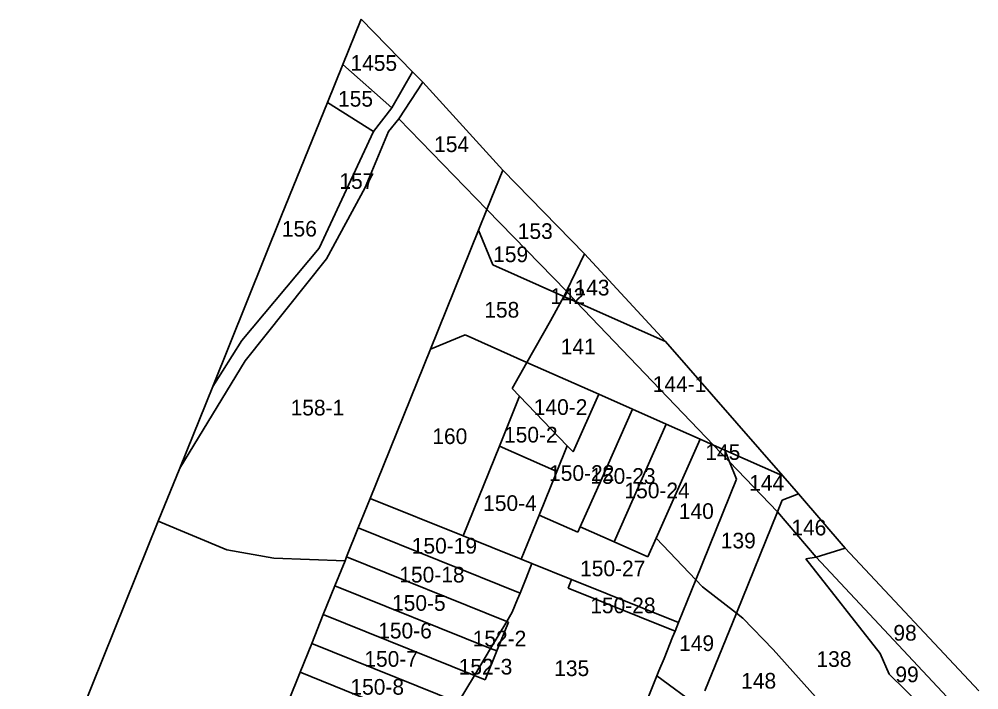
# Model space of a CAD drawing. Header units: metres. Extents: x 213182 to 213979, y 2703601 to 2704867.
# Drawn here: x 213621.6 to 213774.8, y 2704760.1 to 2704867.1 of the extents above; entities that cross this region are included whole.
import ezdxf
from ezdxf.enums import TextEntityAlignment as Align

# ---------------------------------------------------------------- set-up
doc = ezdxf.new("R2010")
doc.units = ezdxf.units.M

msp = doc.modelspace()

# ---------------------------------------------------------------- linework, layer by layer
at = {"layer": 'LIN'}
for p, q in [((213673.27, 2704859.89), (213676.18, 2704867.15)), ((213676.18, 2704867.15), (213684.42, 2704858.75)), ((213673.27, 2704859.89), (213670.83, 2704853.86)), ((213673.27, 2704859.89), (213681.1, 2704853.02)), ((213681.1, 2704853.02), (213684.42, 2704858.75)), ((213686.05, 2704857.07), (213684.42, 2704858.75)), ((213686.05, 2704857.07), (213682.21, 2704851.22)), ((213698.81, 2704843.05), (213686.05, 2704857.07)), ((213670.83, 2704853.86), (213663.5, 2704835.79)), ((213670.83, 2704853.86), (213678.15, 2704849.2)), ((213681.1, 2704853.02), (213678.15, 2704849.2)), ((213682.21, 2704851.22), (213680.58, 2704849.2)), ((213696.27, 2704836.78), (213682.21, 2704851.22)), ((213678.15, 2704849.2), (213669.5, 2704830.58)), ((213680.58, 2704849.2), (213676.84, 2704840.27)), ((213696.27, 2704836.78), (213698.81, 2704843.05)), ((213711.83, 2704829.67), (213698.81, 2704843.05)), ((213670.69, 2704828.91), (213676.84, 2704840.27)), ((213663.5, 2704835.79), (213652.51, 2704808.54)), ((213694.94, 2704833.49), (213696.27, 2704836.78)), ((213696.27, 2704836.78), (213708.97, 2704823.74)), ((213687.25, 2704814.49), (213694.94, 2704833.49)), ((213694.94, 2704833.49), (213697.19, 2704827.93)), ((213669.5, 2704830.58), (213657.15, 2704815.88)), ((213711.83, 2704829.67), (213708.97, 2704823.74)), ((213711.83, 2704829.67), (213724.75, 2704815.7)), ((213657.69, 2704812.61), (213670.69, 2704828.91)), ((213708.52, 2704822.9), (213697.19, 2704827.93)), ((213708.52, 2704822.9), (213708.97, 2704823.74)), ((213708.97, 2704823.74), (213710.52, 2704822.02)), ((213708.52, 2704822.9), (213706.4, 2704819)), ((213708.52, 2704822.9), (213710.52, 2704822.02)), ((213732.44, 2704799.16), (213710.52, 2704822.02)), ((213710.52, 2704822.02), (213724.75, 2704815.7)), ((213706.4, 2704819), (213702.66, 2704812.37)), ((213657.15, 2704815.88), (213652.51, 2704808.54)), ((213687.25, 2704814.49), (213692.82, 2704816.74)), ((213702.66, 2704812.37), (213692.82, 2704816.74)), ((213724.75, 2704815.7), (213743.5, 2704794.24)), ((213687.25, 2704814.49), (213677.64, 2704790.65)), ((213657.69, 2704812.61), (213647.24, 2704795.46)), ((213700.31, 2704808.21), (213702.66, 2704812.37)), ((213702.66, 2704812.37), (213714.11, 2704807.29)), ((213647.24, 2704795.46), (213652.51, 2704808.54)), ((213700.31, 2704808.21), (213701.48, 2704806.99)), ((213698.26, 2704799), (213701.48, 2704806.99)), ((213701.48, 2704806.99), (213709.08, 2704799.07)), ((213714.11, 2704807.29), (213710.02, 2704798.08)), ((213714.11, 2704807.29), (213719.5, 2704804.9)), ((213719.5, 2704804.9), (213714.44, 2704793.48)), ((213719.5, 2704804.9), (213724.9, 2704802.51)), ((213724.9, 2704802.51), (213716.57, 2704783.72)), ((213730.29, 2704800.11), (213724.9, 2704802.51)), ((213730.29, 2704800.11), (213723.27, 2704784.28)), ((213732.44, 2704799.16), (213730.29, 2704800.11)), ((213698.26, 2704799), (213692.48, 2704784.67)), ((213698.26, 2704799), (213707.41, 2704794.95)), ((213707.41, 2704794.95), (213709.08, 2704799.07)), ((213710.02, 2704798.08), (213709.08, 2704799.07)), ((213732.44, 2704799.16), (213734.25, 2704798.36)), ((213732.44, 2704799.16), (213735.01, 2704796.48)), ((213734.25, 2704798.36), (213735.01, 2704796.48)), ((213734.25, 2704798.36), (213743.5, 2704794.24)), ((213647.24, 2704795.46), (213643.83, 2704787.01)), ((213736.12, 2704793.72), (213735.01, 2704796.48)), ((213742.65, 2704788.51), (213735.01, 2704796.48)), ((213707.41, 2704794.95), (213704.61, 2704788)), ((213745.99, 2704791.39), (213743.5, 2704794.24)), ((213711.17, 2704786.12), (213714.44, 2704793.48)), ((213736.12, 2704793.72), (213729.62, 2704777.66)), ((213743.39, 2704790.35), (213745.99, 2704791.39)), ((213753.42, 2704782.7), (213745.99, 2704791.39)), ((213677.64, 2704790.65), (213675.74, 2704785.93)), ((213677.64, 2704790.65), (213692.48, 2704784.67)), ((213743.39, 2704790.35), (213742.65, 2704788.51)), ((213701.76, 2704780.93), (213704.61, 2704788)), ((213704.61, 2704788), (213710.79, 2704785.25)), ((213742.65, 2704788.51), (213736.08, 2704772.32)), ((213748.8, 2704781.26), (213742.65, 2704788.51)), ((213621.63, 2704731.96), (213643.83, 2704787.01)), ((213654.77, 2704782.45), (213643.83, 2704787.01)), ((213673.88, 2704781.32), (213675.74, 2704785.93)), ((213675.74, 2704785.93), (213701.56, 2704775.53)), ((213710.79, 2704785.25), (213711.17, 2704786.12)), ((213711.17, 2704786.12), (213716.57, 2704783.72)), ((213692.48, 2704784.67), (213701.76, 2704780.93)), ((213716.57, 2704783.72), (213721.96, 2704781.33)), ((213723.27, 2704784.28), (213721.96, 2704781.33)), ((213723.27, 2704784.28), (213729.62, 2704777.66)), ((213654.77, 2704782.45), (213662.26, 2704781.1)), ((213748.8, 2704781.26), (213753.42, 2704782.7)), ((213774.77, 2704759.94), (213753.42, 2704782.7)), ((213673.63, 2704780.7), (213662.26, 2704781.1)), ((213673.63, 2704780.7), (213672.02, 2704776.72)), ((213673.63, 2704780.7), (213673.88, 2704781.32)), ((213673.88, 2704781.32), (213699.45, 2704771.02)), ((213701.76, 2704780.93), (213703.46, 2704780.25)), ((213702.53, 2704777.93), (213703.46, 2704780.25)), ((213703.46, 2704780.25), (213709.78, 2704777.7)), ((213747.14, 2704780.99), (213748.8, 2704781.26)), ((213759.03, 2704765.91), (213747.14, 2704780.99)), ((213774.24, 2704754.13), (213748.8, 2704781.26)), ((213701.56, 2704775.53), (213702.53, 2704777.93)), ((213709.22, 2704776.31), (213709.78, 2704777.7)), ((213726.85, 2704770.83), (213709.78, 2704777.7)), ((213729.62, 2704777.66), (213726.85, 2704770.83)), ((213730.69, 2704776.54), (213729.62, 2704777.66)), ((213672.02, 2704776.72), (213670.16, 2704772.11)), ((213672.02, 2704776.72), (213696.86, 2704766.7)), ((213701.56, 2704775.53), (213701.17, 2704774.58)), ((213726.29, 2704769.44), (213709.22, 2704776.31)), ((213730.69, 2704776.54), (213736.08, 2704772.32)), ((213700.32, 2704772.48), (213701.17, 2704774.58)), ((213700.32, 2704772.48), (213699.45, 2704771.02)), ((213670.16, 2704772.11), (213668.31, 2704767.5)), ((213670.16, 2704772.11), (213694.28, 2704762.39)), ((213696.86, 2704766.7), (213699.45, 2704771.02)), ((213699.45, 2704771.02), (213699.7, 2704770.92)), ((213731.07, 2704759.94), (213736.08, 2704772.32)), ((213737.11, 2704771.52), (213736.08, 2704772.32)), ((213737.11, 2704771.52), (213741.96, 2704766.55)), ((213699.7, 2704770.92), (213697.84, 2704766.31)), ((213725.91, 2704768.5), (213726.29, 2704769.44)), ((213726.85, 2704770.83), (213726.29, 2704769.44)), ((213725.91, 2704768.5), (213724.54, 2704765.11)), ((213668.31, 2704767.5), (213666.45, 2704762.89)), ((213668.31, 2704767.5), (213691.7, 2704758.07)), ((213696.86, 2704766.7), (213694.28, 2704762.39)), ((213696.86, 2704766.7), (213697.84, 2704766.31)), ((213741.96, 2704766.55), (213755.84, 2704750.98)), ((213697.84, 2704766.31), (213695.98, 2704761.7)), ((213724.54, 2704765.11), (213723.73, 2704763.12)), ((213760.48, 2704762.59), (213759.03, 2704765.91)), ((213666.45, 2704762.89), (213664.59, 2704758.28)), ((213666.45, 2704762.89), (213689.12, 2704753.75)), ((213694.28, 2704762.39), (213691.7, 2704758.07)), ((213694.28, 2704762.39), (213695.98, 2704761.7)), ((213723.4, 2704762.31), (213710.19, 2704729.73)), ((213723.4, 2704762.31), (213723.73, 2704763.12)), ((213730.05, 2704757.42), (213723.4, 2704762.31)), ((213765.7, 2704757.5), (213760.48, 2704762.59))]:
    msp.add_line(p, q, dxfattribs=at)

# ---------------------------------------------------------------- texts
at = {"layer": 'PAR'}
for s, p in [('1455', (213678.22, 2704860.14)), ('155', (213675.31, 2704854.42)), ('154', (213690.64, 2704847.17)), ('157', (213675.52, 2704841.3)), ('156', (213666.34, 2704833.7)), ('153', (213703.99, 2704833.32)), ('159', (213700.06, 2704829.62)), ('143', (213713.04, 2704824.3)), ('142', (213709.17, 2704822.97)), ('158', (213698.64, 2704820.76)), ('141', (213710.85, 2704814.88)), ('144-1', (213727.01, 2704808.9)), ('158-1', (213669.22, 2704805.14)), ('140-2', (213708.03, 2704805.23)), ('160', (213690.35, 2704800.58)), ('150-2', (213703.28, 2704800.82)), ('145', (213733.92, 2704798.03)), ('150-22', (213711.4, 2704794.7)), ('150-23', (213717.98, 2704794.23)), ('144', (213740.92, 2704793.12)), ('150-24', (213723.43, 2704791.92)), ('150-4', (213699.95, 2704789.9)), ('140', (213729.69, 2704788.62)), ('146', (213747.65, 2704786)), ('139', (213736.39, 2704783.92)), ('150-19', (213689.49, 2704783.09)), ('150-27', (213716.35, 2704779.48)), ('150-18', (213687.5, 2704778.48)), ('150-5', (213685.41, 2704773.96)), ('150-28', (213717.97, 2704773.57)), ('150-6', (213683.2, 2704769.55)), ('152-2', (213698.28, 2704768.28)), ('98', (213763, 2704769.2)), ('149', (213729.74, 2704767.54)), ('150-7', (213680.99, 2704765.03)), ('152-3', (213696.05, 2704763.79)), ('135', (213709.8, 2704763.54)), ('138', (213751.66, 2704765.01)), ('99', (213763.32, 2704762.56)), ('150-8', (213678.77, 2704760.57)), ('148', (213739.64, 2704761.54))]:
    msp.add_text(s, height=2.5, dxfattribs=at).set_placement(p, align=Align.MIDDLE)

doc.saveas('drawing.dxf')
